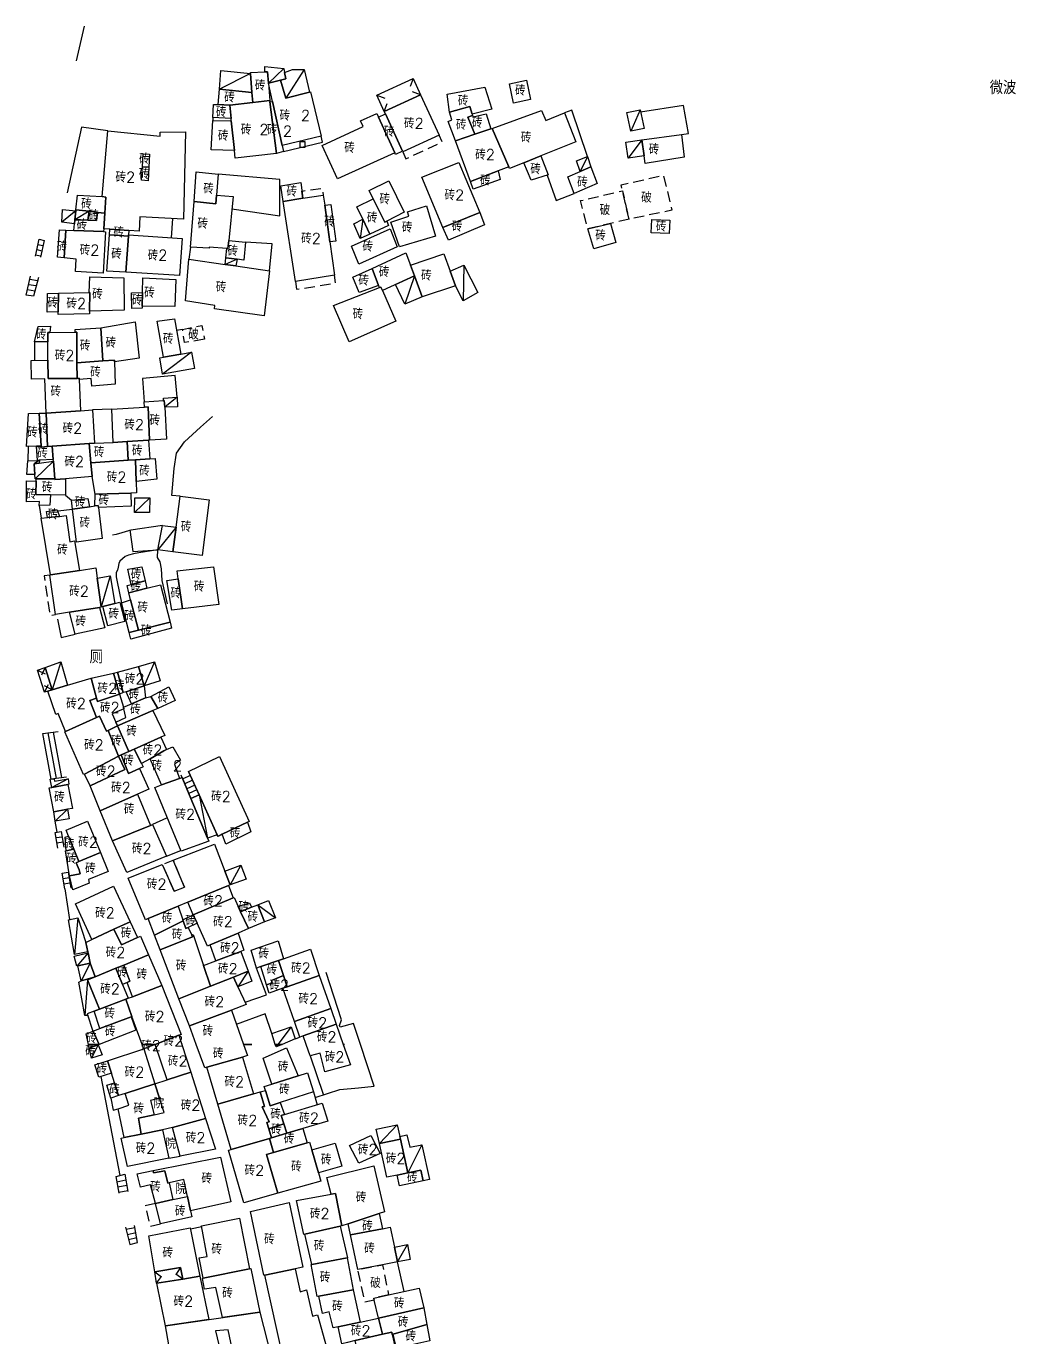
# Model space of a CAD drawing. Header units: millimetres. Extents: x 0 to 1209, y 0 to 1054.
# Drawn here: x 384 to 570.6, y 411 to 658.1 of the extents above; entities that cross this region are included whole.
import ezdxf

# ---------------------------------------------------------------- set-up
doc = ezdxf.new("R2010")
doc.units = ezdxf.units.MM
doc.linetypes.add('X5', pattern=[3, 2, -1])
doc.layers.add('JMD', color=6, linetype='Continuous')
doc.styles.add('HZ', font='rs.shx', dxfattribs={"width": 0.8, "bigfont": 'hztxt.shx'})
doc.linetypes.add('443', pattern='A,9.4,[169,AAA.SHX,S=1,R=0,X=0,Y=0.15],0.6', length=10)

# ---------------------------------------------------------------- blocks, each defined once
blk = doc.blocks.new('gc291')
blk.add_lwpolyline([(-0.5, -0.5), (0.5, -0.5), (0.5, 0.5), (-0.5, 0.5), (-0.5, -0.5)])

msp = doc.modelspace()

# ---------------------------------------------------------------- linework, layer by layer
at = {"layer": 'JMD', "color": 6, "linetype": '443', "flags": 128}
for points in [[(393.5, 651.52), (395.02, 658.07)], [(507.58, 637.66), (508.9, 637.84), (507.95, 643.15), (499.89, 641.88)], [(419.18, 640.83), (419.19, 640.31)], [(489.84, 633.52), (486.91, 642.25), (485.54, 641.71)], [(399.41, 638.35), (394.41, 639.03), (391.71, 626.68)], [(422.78, 623.61), (431.81, 622.33), (431.83, 629.15), (420.18, 630.17)], [(482.27, 629.96), (483.96, 625.2), (487.37, 626.56)], [(411.57, 621.8), (411.35, 618.19)], [(415.02, 616.44), (414.65, 614.13)], [(429.89, 611.98), (430.42, 617.06), (425.37, 617.37)], [(413.48, 600.91), (412.35, 600.69)], [(385.56, 598.59), (385.58, 595.04)], [(412.48, 588.16), (412.07, 592.21), (405.93, 591.66), (406.28, 587.24)], [(400.17, 585.87), (396.51, 585.73)], [(413.03, 569.46), (411.49, 569.56), (411.89, 574.71), (412.33, 577.57), (413.85, 579.68), (416.86, 582.48), (419.17, 584.5)], [(384.37, 578.81), (384.31, 576.15)], [(391.41, 569.67), (392.53, 568.69)], [(386.48, 567.7), (386.82, 565.3)], [(389.94, 566.72), (392.74, 567)], [(409.7, 563.94), (403.73, 563.03), (400.96, 562.22), (400.27, 562.13)], [(403.57, 563.1), (404.1, 559), (408.86, 559.34)], [(408.86, 559.34), (405.27, 558.79), (404.21, 558.61), (403.31, 558.35), (402.65, 558.06), (402.14, 557.66), (401.68, 557.18), (401.46, 556.78), (401.37, 556.08), (401.24, 555.53), (400.96, 555.05), (400.96, 554.23), (401.18, 553.31), (401.96, 549.34)], [(410.68, 549.15), (409.65, 553.59), (409.51, 555.75), (409.25, 557.09), (408.74, 557.91), (408.86, 559.34)], [(389.89, 546.26), (390.57, 542.83), (393.27, 543.46)], [(389.84, 506.13), (389.47, 508.17)], [(410.49, 508.76), (407.82, 507.56)], [(410.49, 501.56), (413.19, 502.65)], [(391.31, 495.42), (392.14, 489.63)], [(392.72, 495.63), (392.44, 495.59)], [(429.33, 475.45), (427.43, 480.47)], [(447.03, 466.08), (445.73, 470.01), (443.22, 469.35), (443.07, 469.68), (443.49, 470.72), (440.58, 479.63)], [(425.32, 474.03), (429.33, 475.45)], [(430.33, 468.16), (429.06, 471.89), (423.63, 469.83)], [(434.71, 467.13), (435.59, 467.49)], [(438.49, 456.1), (443.15, 457.59), (446.7, 457.92), (449.62, 458.21), (447.03, 466.08)], [(438.49, 456.1), (443.15, 457.59), (446.7, 457.92), (449.62, 458.21), (447.03, 466.08)], [(437.53, 463.97), (440.03, 456.69)], [(401.75, 441.39), (398.12, 460.03)], [(438.18, 457.15), (438.9, 454.73)], [(399.99, 455.98), (400.4, 453.7), (401.32, 453.97)], [(410.89, 444.66), (413.05, 445.05)], [(417.13, 431.67), (415, 431.25)], [(455.29, 419.5), (454.04, 425.11)]]:
    msp.add_lwpolyline(points, dxfattribs=at)
at = {"layer": 'JMD', "color": 6, "linetype": 'Continuous', "flags": 128}
for points in [[(432.73, 649.33), (432.96, 648.14), (431.98, 647.9), (429.7, 647.33), (429.69, 647.33), (429.53, 649.48), (429.01, 649.46), (429.03, 650.45), (432.58, 650.1)], [(437.43, 645.62), (432.97, 644.53), (431.98, 647.9), (432.96, 648.14), (432.73, 649.33), (434.22, 649.94), (436.4, 649.94)], [(426.3, 649.13), (426.57, 645.57), (420.44, 646.18), (420.72, 649.69)], [(429.69, 647.33), (429.94, 644.08), (426.72, 643.7), (426.57, 645.57), (426.3, 649.13), (426.29, 649.36), (429.01, 649.46), (429.53, 649.48)], [(437.43, 645.62), (437.63, 645.67), (439.61, 637.37), (432.29, 635.57), (430.46, 643.85), (429.7, 647.33), (431.98, 647.9), (432.97, 644.53)], [(479.1, 644.28), (475.91, 643.59), (475.15, 647.21), (478.34, 647.89)], [(426.57, 645.57), (426.72, 643.7), (422.39, 643.18), (420.2, 643.28), (420.44, 646.18)], [(454.96, 634.49), (451.74, 641.53), (451.51, 642.02), (458.38, 645.16), (461.88, 637.5), (455.02, 634.36)], [(468.11, 641.51), (467.65, 642.94), (463.84, 641.87), (463.43, 645.25), (470.5, 646.58), (471.82, 642.45)], [(420.2, 643.28), (422.39, 643.18), (422.64, 640.68), (419.18, 640.83), (419.31, 643.32)], [(429.97, 643.79), (431.19, 634.09), (423.4, 633.17), (423.26, 634.61), (422.69, 640.22), (422.64, 640.68), (422.39, 643.18), (426.72, 643.7), (429.94, 644.08)], [(432.29, 635.57), (432.54, 634.45), (431.19, 634.09), (429.97, 643.79), (430.46, 643.85)], [(468.11, 641.51), (468.2, 641.23), (467.32, 640.94), (468.59, 637.69), (464.94, 636.47), (463.58, 640.13), (464.31, 640.44), (463.84, 641.87), (467.65, 642.94)], [(422.69, 640.22), (423.26, 634.61), (418.91, 634.76), (419.19, 640.31)], [(450.44, 640.93), (453.51, 634.21), (442.71, 629.27), (439.81, 635.6), (447.58, 639.16), (447.08, 640.26), (450.11, 641.64)], [(454.96, 634.49), (453.66, 633.89), (453.51, 634.21), (450.44, 640.93), (451.74, 641.53)], [(471.63, 638.71), (468.59, 637.69), (467.32, 640.94), (468.2, 641.23), (468.28, 640.97), (470.78, 641.53)], [(481.08, 633.63), (477.85, 632.32), (475.13, 631.22), (475, 631.53), (471.91, 638.8), (481.21, 642.2), (482, 640.3), (485.54, 641.71), (487.67, 636.29)], [(500.53, 638.8), (498.02, 638.29), (497.29, 641.81), (499.8, 642.32)], [(399.41, 638.35), (409.25, 637.32), (409.27, 638.12), (414.07, 638.14), (413.64, 621.7), (405.46, 622.1), (405.28, 619.44), (403.35, 619.56), (399.76, 619.78), (398.64, 619.84), (398.82, 622.8), (399, 625.85), (398.32, 625.99)], [(475, 631.53), (473.02, 630.78), (467.78, 628.79), (464.94, 636.47), (468.59, 637.69), (471.63, 638.71), (471.91, 638.8)], [(500.53, 633.62), (500.1, 636.63), (507.58, 637.66), (508.1, 633.38), (500.73, 632.21)], [(500.53, 633.62), (497.52, 633.21), (497.09, 636.21), (500.1, 636.63)], [(407.13, 631.51), (405.91, 631.56), (406.08, 634), (407.23, 633.97)], [(477.85, 632.32), (481.08, 633.63), (482.42, 630.06), (479.22, 629.05)], [(490.51, 631.53), (488.49, 630.67), (487.82, 632.66), (489.84, 633.52)], [(407.13, 631.51), (407.03, 628.91), (405.73, 629.07), (405.91, 631.56)], [(419.9, 626.23), (419.78, 624.58), (415.69, 625.04), (416.09, 630.63), (420.18, 630.17)], [(469.54, 622.95), (462.57, 620.14), (458.65, 629.58), (465.6, 632.35)], [(467.78, 628.79), (473.02, 630.78), (473.37, 629.19), (468.33, 627.32)], [(488.49, 630.67), (490.51, 631.53), (491.72, 628.41), (487.37, 626.56), (486.16, 629.67)], [(436.17, 625.62), (432.48, 625.03), (432.03, 627.98), (435.78, 628.58)], [(452, 621.31), (451.62, 621.11), (449.45, 625.5), (448.67, 627.07), (452.41, 628.9), (455.3, 622.98)], [(398.32, 625.99), (399, 625.85), (398.82, 622.8), (397.47, 622.97), (395.9, 623.17), (393.38, 623.48), (393.67, 626.24)], [(422.19, 617.69), (422.04, 616.16), (421.85, 616.17), (418.54, 616.4), (418.52, 616.2), (415.02, 616.44), (415.69, 625.04), (419.78, 624.58), (419.9, 626.23), (423.01, 625.99)], [(440.3, 624.31), (441.26, 617.42), (442.14, 611.12), (434.77, 609.95), (432.48, 625.03), (436.17, 625.62), (440.04, 626.23)], [(452, 621.31), (452.32, 620.5), (448.83, 618.85), (447.49, 621.66), (446.36, 624.02), (449.45, 625.5), (451.62, 621.11)], [(393.36, 623.24), (393.18, 621.59), (393.1, 620.82), (390.75, 621.15), (390.88, 623.5)], [(398.82, 622.8), (398.64, 619.84), (398.61, 619.34), (392.97, 619.57), (393.1, 620.82), (393.18, 621.59), (395.64, 621.48), (397.24, 621.41), (397.47, 622.97)], [(395.9, 623.17), (395.64, 621.48), (393.18, 621.59), (393.36, 623.24), (393.38, 623.48)], [(397.47, 622.97), (397.24, 621.41), (395.64, 621.48), (395.9, 623.17)], [(441.26, 617.42), (440.3, 624.31), (441.45, 624.46), (442.39, 617.57)], [(461.2, 618.46), (454.39, 616.45), (452.78, 621.13), (456.16, 622.25), (455.92, 623.09), (459.5, 624.21)], [(462.57, 620.14), (469.54, 622.95), (470.44, 620.61), (463.65, 617.73)], [(448.83, 618.85), (447, 618.06), (445.78, 620.8), (447.49, 621.66)], [(489.91, 619.84), (494.18, 620.85), (495.23, 617.28), (491.07, 616.09)], [(505.4, 621.49), (505.27, 618.98), (501.86, 619.12), (501.99, 621.62)], [(391.5, 619.64), (391.17, 614.39), (389.89, 614.53), (390.26, 619.69)], [(392.97, 619.57), (398.61, 619.34), (398.96, 619.33), (398.49, 611.54), (393.29, 611.82), (393.45, 614.16), (391.17, 614.39), (391.5, 619.64)], [(403.28, 618.51), (402.82, 611.69), (399.23, 611.91), (399.69, 618.72)], [(403.35, 619.56), (403.29, 618.74), (403.28, 618.51), (399.69, 618.72), (399.76, 619.78)], [(402.82, 611.69), (403.28, 618.51), (403.29, 618.74), (413.41, 618.05), (412.94, 611.08)], [(453.97, 616.46), (446.72, 613.22), (445.38, 616.63), (452.63, 619.87)], [(423.77, 614.12), (421.67, 614.38), (421.85, 616.17), (422.04, 616.16), (422.19, 617.69), (425.37, 617.37), (425.04, 613.96)], [(456.48, 613), (457.23, 610.98), (451.18, 608.24), (450.9, 608.89), (450.62, 608.78), (450.45, 609.21), (449.24, 612.42), (455.61, 615.34)], [(421.56, 613.16), (423.56, 612.87), (429.89, 611.98), (428.9, 603.47), (419.51, 604.76), (419.6, 605.42), (414.07, 606.28), (414.65, 614.13)], [(423.77, 614.12), (423.56, 612.87), (421.56, 613.16), (421.67, 614.38)], [(463.95, 611.91), (464.96, 609.1), (458.69, 607.05), (457.23, 610.98), (456.48, 613), (462.77, 615.18)], [(464.96, 609.1), (463.95, 611.91), (466.54, 613), (469.21, 607.86), (466.43, 606.27)], [(395.97, 604.37), (396.03, 607.87), (395.9, 607.86), (395.98, 610.81), (402.43, 610.66), (402.51, 604.54)], [(405.88, 605.29), (405.94, 607.89), (406.01, 610.62), (412.25, 610.31), (412.06, 605.2)], [(450.45, 609.21), (446.83, 607.85), (445.58, 610.75), (449.24, 612.42)], [(458.69, 607.05), (455.42, 605.66), (453.66, 609.36), (457.23, 610.98)], [(405.88, 605.29), (405.87, 604.89), (403.93, 604.86), (403.87, 607.79), (405.94, 607.89)], [(451.18, 608.24), (453.71, 602.46), (444.93, 598.57), (441.99, 605.4), (450.62, 608.78), (450.9, 608.89)], [(390.05, 604.22), (387.98, 604.17), (388.03, 607.66), (390.1, 607.72)], [(395.97, 604.37), (395.96, 603.86), (390.04, 603.71), (390.05, 604.22), (390.1, 607.72), (395.9, 607.86), (396.03, 607.87)], [(388.46, 600.34), (388.07, 600.33), (388.08, 598.57), (385.56, 598.59), (386.24, 601.45), (388.6, 601.54)], [(398.48, 594.96), (393.57, 594.62), (393.54, 600.39), (393.26, 600.39), (393.26, 600.88), (398.06, 601.22)], [(400.64, 594.8), (400.63, 595.12), (398.48, 594.96), (398.06, 601.22), (404.57, 602.31), (405.34, 595.51)], [(413.14, 596.26), (409.9, 595.67), (408.69, 602.44), (411.95, 602.92)], [(393.57, 594.62), (393.59, 591.68), (388.12, 591.62), (388.1, 595.08), (388.08, 598.57), (388.07, 600.33), (388.46, 600.34), (393.26, 600.39), (393.54, 600.39)], [(409.9, 595.67), (413.14, 596.26), (415.19, 596.63), (415.73, 593.55), (409.71, 592.46), (409.18, 595.54)], [(393.59, 591.68), (393.99, 591.69), (394, 591.47), (394.26, 585.57), (387.76, 585.11), (387.5, 591.6), (385.01, 591.55), (384.97, 595.03), (388.1, 595.08), (388.12, 591.62)], [(400.64, 594.8), (400.77, 590.59), (396.41, 590.21), (396.25, 591.62), (394, 591.47), (393.99, 591.69), (393.59, 591.68), (393.57, 594.62), (398.48, 594.96), (400.63, 595.12)], [(410.12, 586.23), (410.05, 587.5), (409.91, 587.5), (409.89, 587.94), (412.48, 588.16), (412.56, 586.31)], [(396.89, 579.44), (395.89, 579.37), (388.91, 578.87), (388.04, 578.81), (387.76, 585.11), (394.26, 585.57), (396.51, 585.73)], [(407.25, 580.02), (407.08, 580.01), (403.07, 579.76), (400.43, 579.6), (400.17, 585.87), (406.33, 586.25), (406.99, 586.29)], [(410.12, 586.23), (410.46, 580.2), (407.25, 580.02), (406.99, 586.29), (406.33, 586.25), (406.28, 587.24), (409.91, 587.5), (410.05, 587.5)], [(386.85, 578.89), (385.94, 578.86), (384.04, 578.8), (384.41, 585.07), (386.44, 585.11)], [(388.04, 578.81), (386.86, 578.73), (386.85, 578.89), (386.44, 585.11), (387.76, 585.11)], [(388.04, 578.81), (388.91, 578.87), (389.11, 576.35), (386.5, 576.24), (386.11, 576.22), (385.94, 578.86), (386.85, 578.89), (386.86, 578.73)], [(396.2, 575.78), (396.43, 573.18), (391.39, 572.75), (389.41, 572.58), (389.4, 572.75), (389.13, 576.09), (389.11, 576.35), (388.91, 578.87), (395.89, 579.37)], [(403.25, 576.24), (396.2, 575.78), (395.89, 579.37), (396.89, 579.44), (400.43, 579.6), (403.07, 579.76)], [(407.31, 576.51), (404.59, 576.33), (403.25, 576.24), (403.07, 579.76), (407.08, 580.01)], [(386.48, 575.71), (385.51, 575.56), (385.66, 573.54), (384.15, 573.54), (384.31, 576.15), (386.11, 576.22), (386.5, 576.24)], [(389.4, 572.75), (385.91, 572.75), (385.72, 572.75), (385.66, 573.54), (385.51, 575.56), (386.48, 575.71), (389.13, 576.09)], [(404.73, 572.26), (404.81, 570.09), (403.71, 570.05), (397.02, 569.86), (396.43, 573.18), (396.2, 575.78), (403.25, 576.24), (404.59, 576.33)], [(404.73, 572.26), (404.59, 576.33), (407.31, 576.51), (408.35, 576.58), (408.61, 572.66)], [(385.9, 572.29), (385.82, 569.76), (388.56, 569.71), (388.47, 567.79), (386.48, 567.7), (386.49, 568.47), (384.08, 568.42), (384.06, 572.33)], [(388.56, 569.71), (385.82, 569.76), (385.9, 572.29), (385.91, 572.75), (389.4, 572.75), (389.41, 572.58), (391.39, 572.75), (391.41, 569.67)], [(395.92, 567.48), (392.74, 567), (392.53, 568.69), (395.62, 569.03)], [(397.63, 567.35), (397.58, 567.73), (396.93, 567.63), (397.02, 569.86), (403.71, 570.05), (403.82, 567.6)], [(407.23, 566.37), (404.45, 566.37), (404.52, 569.12), (407.29, 569.12)], [(411.69, 558.98), (412.29, 563.64), (413.03, 569.46), (418.5, 568.77), (417.16, 558.29)], [(390.27, 565.66), (388.02, 565.43), (387.85, 566.59), (389.87, 566.87)], [(397.63, 567.35), (398.33, 561.5), (393.49, 560.77), (392.74, 567), (395.92, 567.48), (396.93, 567.63), (397.58, 567.73)], [(394.04, 555.48), (388.6, 554.62), (386.82, 565.3), (388.02, 565.43), (390.27, 565.66), (391.51, 565.79), (392.23, 560.84), (393.1, 561.03)], [(412.29, 563.64), (411.69, 558.98), (408.86, 559.34), (409.7, 563.94)], [(406.46, 553.48), (403.78, 552.8), (403.18, 555.71), (405.84, 556.17)], [(413.48, 548.21), (412.67, 553.9), (412.46, 555.38), (419.33, 556.17), (420.33, 549.06)], [(397.39, 554.02), (398.17, 548.62), (398.18, 548.52), (397.8, 548.46), (392.19, 547.58), (389.55, 547.16), (388.47, 554.6), (388.6, 554.62), (394.04, 555.48), (397.11, 555.96)], [(400.7, 549.24), (398.45, 548.69), (398.17, 548.62), (397.39, 554.02), (399.81, 554.45)], [(413.48, 548.21), (411.48, 547.96), (410.52, 553.55), (412.67, 553.9)], [(406.75, 552.1), (403.36, 551.24), (403.06, 552.62), (403.78, 552.8), (406.46, 553.48)], [(411.14, 545.73), (405.16, 544.22), (403.69, 549.93), (403.36, 551.24), (406.75, 552.1), (409.34, 552.75)], [(398.45, 548.69), (400.7, 549.24), (401.66, 549.48), (402.61, 545.81), (399.39, 545.01)], [(405.16, 544.22), (403.4, 543.77), (401.96, 549.34), (403.69, 549.93)], [(392.19, 547.58), (397.8, 548.46), (398.83, 544.66), (393.27, 543.46)], [(403.4, 543.77), (405.16, 544.22), (411.14, 545.73), (411.4, 544.58), (403.73, 542.52)], [(391.79, 533.82), (388.89, 532.96), (387.58, 537.17), (390.51, 538.21)], [(402.32, 532.43), (401.59, 532.14), (400.48, 536.12), (401.2, 536.28)], [(406.27, 533.68), (402.83, 532.59), (402.32, 532.43), (401.2, 536.28), (405.19, 537.38)], [(406.27, 533.68), (405.19, 537.38), (408.18, 538.21), (409.29, 534.64)], [(397.27, 531.39), (395.98, 530.96), (397.27, 527.72), (391.41, 525.08), (390.05, 528.48), (389.61, 528.3), (388.06, 532.71), (388.89, 532.96), (391.79, 533.82), (396.28, 535.15)], [(401.59, 532.14), (397.44, 530.76), (397.27, 531.39), (396.28, 535.15), (400.48, 536.12)], [(402.33, 529.66), (402.42, 529.36), (400.22, 528.43), (400.9, 526.87), (401.22, 526.15), (399.44, 525.28), (399.17, 525.15), (397.81, 527.96), (397.27, 527.72), (395.98, 530.96), (397.27, 531.39), (397.44, 530.76), (401.59, 532.14)], [(408.84, 529.46), (407.89, 529.05), (401.22, 526.15), (400.9, 526.87), (402.81, 527.71), (402.42, 529.36), (402.33, 529.66), (403.87, 530.31), (406.51, 531.42), (407.52, 531.72)], [(406.51, 531.42), (403.87, 530.31), (402.83, 532.59), (406.27, 533.68)], [(408.84, 529.46), (407.52, 531.72), (410.89, 533.54), (412.07, 530.96)], [(409.41, 524), (404.39, 521.78), (403.34, 521.32), (401.22, 526.15), (407.89, 529.05), (410.18, 524.34)], [(399.44, 525.28), (401.39, 520.45), (395.01, 517.08), (394.8, 516.98), (391.3, 525.03), (391.41, 525.08), (397.27, 527.72), (397.81, 527.96), (399.17, 525.15)], [(403.34, 521.32), (401.9, 520.68), (401.39, 520.45), (399.44, 525.28), (401.22, 526.15)], [(410.49, 521.68), (409.98, 521.45), (407.37, 519.96), (405.76, 519.03), (404.39, 521.78), (409.41, 524)], [(405.76, 519.03), (406.04, 518.46), (405.36, 518.14), (403.31, 517.18), (401.9, 520.68), (403.34, 521.32), (404.39, 521.78)], [(412.92, 516.25), (409.53, 515.01), (407.37, 519.96), (409.98, 521.45), (410.49, 521.68), (411.67, 522.2), (413.12, 519.71), (411.96, 518.93)], [(396.04, 514.82), (395.01, 517.08), (401.39, 520.45), (402.58, 517.91)], [(405.36, 518.14), (407.11, 514.2), (404.99, 513.26), (397.97, 510.15), (396.04, 514.82), (402.58, 517.91), (401.39, 520.45), (401.9, 520.68), (403.31, 517.18)], [(425.73, 507.99), (420.98, 505.71), (420.18, 505.32), (420.05, 505.59), (416.61, 513.18), (414.63, 517.55), (420.49, 520.37), (426.04, 508.14)], [(391.81, 510.42), (389.2, 509.95), (388.36, 514.47), (388.82, 514.55), (391.88, 515.1), (392.73, 510.58)], [(391.88, 515.1), (388.82, 514.55), (388.53, 516.11), (389.25, 516.2), (389.36, 515.76), (391.94, 516.2), (392.07, 515.14)], [(415.07, 512.47), (418.18, 504.97), (418.42, 504.4), (413.25, 502.51), (408.26, 514.54), (409.53, 515.01), (412.92, 516.25), (413.43, 516.43)], [(407.42, 507.39), (400.31, 504.48), (397.97, 510.15), (404.99, 513.26)], [(420.05, 505.59), (418.18, 504.97), (415.07, 512.47), (416.61, 513.18)], [(389.2, 509.95), (391.81, 510.42), (392.08, 508.64), (389.47, 508.17)], [(398, 502.25), (393.95, 500.57), (392.99, 502.89), (391.96, 505.39), (391.51, 506.49), (395.55, 508.17)], [(400.31, 504.48), (407.42, 507.39), (407.82, 507.56), (410.47, 501.59), (402.96, 498.52)], [(420.98, 505.71), (425.73, 507.99), (426.4, 506.16), (421.65, 503.88)], [(392.99, 502.89), (391.54, 502.6), (391.35, 505.16), (391.96, 505.39)], [(393.95, 500.57), (393.4, 500.34), (393.99, 498.99), (394.16, 498.24), (392.16, 497.86), (391.43, 502.58), (391.54, 502.6), (392.99, 502.89)], [(392.16, 497.86), (394.16, 498.24), (393.99, 498.99), (393.4, 500.34), (393.95, 500.57), (398, 502.25), (399.46, 498.69), (395.73, 497.19), (395.91, 496.51), (392.82, 495.26)], [(421.48, 498.78), (422.47, 496.18), (422.17, 496.06), (414.48, 492.89), (412.65, 492.14), (406.98, 489.81), (406.48, 489.61), (403.21, 497.47), (409.67, 500.01), (411.92, 495), (413.83, 495.75), (411.73, 500.82), (419.52, 503.88)], [(422.47, 496.18), (421.48, 498.78), (424.47, 499.87), (425.47, 497.27)], [(403.62, 489.21), (400.56, 487.81), (396.39, 485.89), (393.28, 492.61), (400.49, 495.94)], [(423.02, 493.75), (415.47, 490.55), (414.48, 492.89), (422.17, 496.06)], [(413.56, 489.58), (413.63, 489.41), (408.18, 486.7), (406.98, 489.81), (412.65, 492.14)], [(424, 492.07), (424.45, 491.11), (425.92, 487.92), (423.97, 487.1), (418.71, 484.87), (418.2, 484.65), (416.22, 488.95), (415.48, 490.53), (415.47, 490.55), (423.02, 493.75), (423.2, 493.82)], [(426.52, 491.96), (424.45, 491.11), (424, 492.07), (426.13, 492.81)], [(428.97, 489.18), (425.92, 487.92), (424.45, 491.11), (426.52, 491.96), (427.66, 492.43)], [(428.97, 489.18), (427.66, 492.43), (429.69, 493.22), (431, 489.97)], [(395.24, 485.32), (395.62, 483.56), (393.12, 483.04), (391.98, 489.6), (393.76, 489.95)], [(414.56, 488.16), (415.22, 486.67), (415.35, 486.37), (409.25, 483.93), (408.18, 486.7), (413.63, 489.41), (414.14, 487.96)], [(416.22, 488.95), (414.56, 488.16), (414.14, 487.96), (413.63, 489.41), (413.56, 489.58), (415.48, 490.53)], [(405, 486.23), (405.57, 486.48), (407.09, 482.97), (402.41, 481.05), (400.93, 480.45), (396.99, 478.84), (396.08, 481.44), (395.67, 483.36), (395.62, 483.56), (395.24, 485.32), (396.39, 485.89), (400.56, 487.81), (401.95, 484.89)], [(405, 486.23), (401.95, 484.89), (400.56, 487.81), (403.62, 489.21)], [(417.45, 480.98), (418.75, 477.06), (412.81, 474.69), (409.25, 483.93), (415.35, 486.37), (415.22, 486.67), (415.52, 486.81)], [(424.51, 483.63), (419.75, 481.85), (418.71, 484.87), (423.97, 487.1), (425.08, 483.85)], [(432.53, 482.26), (431.56, 481.92), (428.27, 480.77), (427.43, 480.47), (426.43, 483.85), (431.53, 485.65)], [(396.08, 481.44), (393.76, 480.91), (393.55, 480.86), (393.08, 482.75), (395.67, 483.36)], [(409.59, 477.2), (404.04, 475.09), (403.05, 477.79), (403.55, 478.02), (402.41, 481.05), (407.09, 482.97)], [(425.85, 479.9), (423.08, 478.79), (418.75, 477.06), (417.45, 480.98), (419.75, 481.85), (424.51, 483.63)], [(432.5, 479.09), (430.25, 478.16), (430.4, 477.71), (429.35, 477.34), (428.27, 480.77), (431.56, 481.92)], [(439.25, 479.1), (433.21, 476.95), (432.5, 479.09), (431.56, 481.92), (432.53, 482.26), (437.62, 484.05)], [(396.99, 478.84), (394.37, 478.06), (393.76, 480.91), (396.08, 481.44)], [(402.18, 477.4), (403.24, 474.79), (402.77, 474.61), (397.84, 472.74), (395.56, 478.26), (396.99, 478.84), (400.93, 480.45)], [(403.05, 477.79), (402.18, 477.4), (400.93, 480.45), (402.41, 481.05), (403.55, 478.02)], [(423.94, 476.96), (423.08, 478.79), (425.85, 479.9), (426.53, 477.99)], [(397.84, 472.74), (396.82, 472.35), (395.51, 471.85), (395.6, 471.57), (395.05, 471.53), (393.95, 477.86), (394.37, 478.06), (396.99, 478.84), (395.56, 478.26)], [(412.79, 467.81), (408.32, 466.08), (405.86, 466.08), (403.94, 471.38), (402.77, 474.61), (403.24, 474.79), (404.04, 475.09), (409.59, 477.2), (413.21, 467.97)], [(423.94, 476.96), (425.52, 473.6), (422.74, 472.56), (414.78, 469.57), (412.81, 474.69), (418.75, 477.06), (423.08, 478.79)], [(433.21, 476.95), (432.42, 476.67), (429.85, 475.75), (429.35, 477.34), (430.4, 477.71), (430.25, 478.16), (432.5, 479.09)], [(441.43, 472.85), (434.58, 470.41), (432.42, 476.67), (433.21, 476.95), (439.25, 479.1)], [(403.94, 471.38), (403.79, 471.32), (397.89, 469.07), (396.82, 472.35), (397.84, 472.74), (402.77, 474.61)], [(424.8, 463.72), (418.08, 461.8), (417.69, 461.69), (416.07, 466.08), (414.78, 469.57), (422.74, 472.56), (424.98, 466.08), (426.53, 466.08), (424.98, 466.08), (425.71, 463.98)], [(442.44, 469.93), (436.23, 467.72), (435.59, 467.49), (434.58, 470.41), (441.43, 472.85)], [(397.74, 466.1), (396.65, 468.59), (397.89, 469.07), (403.79, 471.32), (404.65, 468.81)], [(436.23, 467.72), (442.44, 469.93), (443.79, 466.08), (444.04, 466.08), (443.79, 466.08), (445.14, 462.24), (440.34, 460.93), (439.42, 464.45), (437.53, 463.96), (436.8, 466.08)], [(397.74, 466.1), (397.69, 466.08), (395.74, 466.08), (395.31, 468.08), (396.65, 468.59)], [(415.03, 460.85), (410.58, 459.41), (408.32, 466.08), (412.79, 467.81), (413.34, 466.08), (413.46, 466.08), (413.35, 466.08), (415.03, 460.85)], [(432.25, 466.08), (430.99, 466.08), (430.33, 468.16), (433.98, 469.42), (434.71, 467.13)], [(397.69, 466.08), (397.57, 466.04), (395.88, 465.39), (395.74, 466.08)], [(395.88, 465.39), (397.57, 466.04), (398.32, 464.11), (396.29, 463.49)], [(408.28, 458.66), (402.66, 456.84), (401.44, 456.45), (400.67, 458.85), (400.08, 460.67), (399.32, 463.03), (406.16, 465.25)], [(406.16, 465.25), (405.86, 466.08), (408.32, 466.08)], [(435.27, 460.18), (430.35, 458.61), (428.72, 463.49), (433.12, 465.48)], [(430.99, 466.08), (432.25, 466.08), (431.14, 465.61)], [(400.08, 460.67), (397.71, 459.9), (396.95, 462.27), (399.32, 463.03)], [(426.85, 456.77), (420.13, 454.85), (418.08, 461.8), (424.8, 463.72)], [(417.85, 452.1), (411.59, 450.46), (409.71, 449.97), (405.7, 449.17), (405.18, 452.18), (408.12, 452.84), (410.02, 453.25), (409.15, 455.97), (408.28, 458.66), (410.58, 459.41), (415.03, 460.85)], [(431.92, 455.15), (430, 454.54), (429.12, 457.42), (428.89, 458.15), (430.35, 458.61), (435.27, 460.18), (437.07, 460.75), (438.18, 457.15)], [(401.44, 456.45), (399.99, 455.98), (399.22, 458.39), (400.67, 458.85)], [(409.15, 455.97), (407.45, 455.53), (408.12, 452.84), (405.18, 452.18), (405.7, 449.17), (402.5, 448.53), (401.32, 453.97), (403.37, 454.64), (402.66, 456.84), (408.28, 458.66)], [(429.74, 450.2), (430.25, 448.47), (429.9, 448.37), (422.65, 446.3), (420.13, 454.85), (426.85, 456.77), (428.16, 457.14), (428.96, 454.42), (428.53, 454.3), (429.82, 451.51), (429.39, 451.39)], [(431.92, 455.15), (432.69, 452.89), (432.09, 452.72), (432.59, 451.15), (429.74, 450.2), (429.39, 451.39), (429.82, 451.51), (428.53, 454.3), (428.96, 454.42), (428.16, 457.14), (429.12, 457.42), (430, 454.54)], [(436.18, 450.23), (433.16, 449.33), (432.59, 451.15), (432.09, 452.72), (432.69, 452.89), (439.84, 455.01), (440.91, 451.63)], [(402.5, 448.53), (405.7, 449.17), (409.71, 449.97), (410.89, 444.66), (403.11, 443.1), (401.92, 448.41)], [(411.59, 450.46), (417.85, 452.1), (419.7, 446.35), (413.05, 445.05)], [(433.16, 449.33), (430.25, 448.47), (429.74, 450.2), (432.59, 451.15)], [(436.98, 447.54), (430.67, 445.74), (429.9, 448.37), (430.25, 448.47), (433.16, 449.33), (436.18, 450.23)], [(454.46, 448.75), (454.58, 448.23), (450.62, 447.41), (450.02, 450.11), (453.98, 450.93)], [(430.67, 445.74), (429.3, 445.35), (431.46, 438.02), (425.06, 436.23), (422.13, 446.15), (422.65, 446.3), (429.9, 448.37)], [(437.85, 446.23), (439.14, 441.87), (439.59, 440.34), (431.46, 438.02), (429.3, 445.35), (430.67, 445.74), (436.98, 447.54), (437.43, 447.67)], [(439.14, 441.87), (437.85, 446.23), (442.25, 447.48), (443.54, 443.13)], [(450.75, 445.55), (446.73, 443.7), (445.01, 447.05), (449.03, 448.89)], [(455.99, 441.88), (453.99, 441.47), (452.04, 441.06), (450.62, 447.41), (454.58, 448.23)], [(458.88, 440.37), (458.43, 442.39), (455.99, 441.88), (454.58, 448.23), (454.46, 448.75), (455.81, 449.03), (456.33, 446.7), (458.6, 447.17), (460.06, 440.62)], [(415, 434.7), (414.4, 437.45), (413.71, 440.63), (410.97, 440.01), (410.73, 439.96), (410.17, 442.27), (408.03, 441.87), (407.96, 442.3), (420.62, 444.83), (422.62, 436.41)], [(450.6, 434.19), (444.71, 432.28), (443.51, 431.9), (442.31, 437.98), (441.5, 437.84), (440.72, 440.98), (449.55, 443.2), (451.58, 434.51)], [(458.88, 440.37), (454.44, 439.45), (453.99, 441.47), (455.99, 441.88), (458.43, 442.39)], [(410.97, 440.01), (411.66, 436.83), (408.39, 436.09), (407.47, 439.59), (405.56, 439.16), (404.92, 441.7), (407.96, 442.3), (408.03, 441.87), (410.17, 442.27), (410.73, 439.96)], [(415, 434.7), (415.23, 433.6), (409.34, 432.27), (408.39, 436.09), (411.66, 436.83), (414.4, 437.45)], [(443.51, 431.9), (443.21, 431.83), (436.56, 430.3), (436.38, 430.26), (434.97, 436.66), (441.5, 437.84), (442.31, 437.98)], [(434.76, 423.8), (429.03, 422.61), (428.8, 422.56), (426.29, 434.59), (433.59, 436.32), (436.17, 424.09)], [(426.13, 423.79), (417.37, 422.01), (416.63, 425.86), (418.13, 426.13), (417.09, 431.91), (424.26, 433.31)], [(451.21, 431.35), (445.16, 430.18), (444.71, 432.28), (450.6, 434.19)], [(416.72, 422.38), (413.54, 421.86), (413.12, 424.03), (408.25, 423.24), (407.16, 430.02), (414.95, 431.5)], [(444.56, 425.84), (437.87, 424.59), (436.56, 430.3), (443.21, 431.83), (444.58, 425.84)], [(453.45, 427.86), (454.04, 425.11), (451.22, 424.56), (446.56, 423.67), (445.16, 430.18), (451.21, 431.35), (452.64, 431.63)], [(454.04, 425.11), (453.45, 427.86), (455.93, 428.34), (456.43, 425.57)], [(445.68, 419.85), (439.17, 418.63), (438.87, 418.58), (437.75, 424.57), (437.87, 424.59), (444.56, 425.84)], [(428.05, 415.62), (421.02, 414.6), (419.75, 420.24), (417.6, 419.92), (417.24, 421.99), (417.37, 422.01), (426.13, 423.79), (426.35, 423.84)], [(440.62, 409), (441.26, 406.66), (445.1, 407.5), (445.64, 404.81), (444.37, 404.49), (441.84, 403.86), (442.87, 399.22), (444.08, 395.8), (436.55, 392.12), (434.75, 396.68), (429.03, 422.61), (434.76, 423.8), (435.66, 419.45), (436.89, 419.81), (438.03, 414.87), (438.93, 415.1)], [(410.25, 413.02), (408.65, 421.08), (413.54, 421.86), (416.72, 422.38), (418.48, 414.23)], [(459.02, 416.4), (450.44, 414.51), (449.63, 417.9), (449.55, 418.24), (452.35, 418.86), (458.14, 420.13)], [(446.99, 413.75), (442.85, 412.84), (441.87, 412.63), (441.12, 415.69), (439.88, 415.38), (439.17, 418.63), (445.68, 419.85)], [(459.57, 413.29), (453.24, 411.48), (453.04, 411.42), (452.94, 411.85), (451.18, 411.44), (450.44, 414.51), (459.02, 416.4)], [(451.18, 411.44), (446.03, 410.25), (444.62, 409.92), (443.54, 409.67), (442.85, 412.84), (446.99, 413.75), (450.44, 414.51)], [(460.12, 410.2), (456.18, 409.3), (453.85, 408.77), (453.24, 411.48), (459.57, 413.29)], [(453.04, 411.42), (454.97, 402.83), (448.16, 400.79), (446.03, 410.25), (451.18, 411.44), (452.94, 411.85)]]:
    msp.add_lwpolyline(points, close=True, dxfattribs=at)
at = {"layer": 'JMD', "color": 6}
for points in [[(432.58, 650.1), (429.69, 647.33)], [(436.4, 649.94), (432.97, 644.53)], [(426.3, 649.13), (420.44, 646.18)], [(499.8, 642.32), (498.02, 638.29)], [(432.29, 635.57), (432.54, 634.45), (439.89, 636.21), (439.61, 637.37)], [(500.1, 636.63), (497.52, 633.21)], [(489.84, 633.52), (488.49, 630.67)], [(393.36, 623.24), (390.75, 621.15)], [(395.9, 623.17), (393.18, 621.59)], [(447.49, 621.66), (447, 618.06)], [(423.77, 614.12), (421.56, 613.16)], [(466.54, 613), (466.43, 606.27)], [(457.23, 610.98), (455.42, 605.66)], [(415.19, 596.63), (409.71, 592.46)], [(412.48, 588.16), (410.12, 586.23)], [(386.5, 576.24), (385.51, 575.56)], [(389.13, 576.09), (385.72, 572.75)], [(407.29, 569.12), (404.45, 566.37)], [(412.29, 563.64), (408.86, 559.34)], [(399.81, 554.45), (398.17, 548.62)], [(390.51, 538.21), (388.89, 532.96)], [(408.18, 538.21), (406.27, 533.68)], [(391.94, 516.2), (388.82, 514.55)], [(416.61, 513.18), (418.18, 504.97)], [(391.81, 510.42), (389.47, 508.17)], [(424.47, 499.87), (422.47, 496.18)], [(427.66, 492.43), (431, 489.97)], [(393.76, 489.95), (393.12, 483.04)], [(395.67, 483.36), (393.55, 480.86)], [(396.08, 481.44), (394.37, 478.06)], [(425.85, 479.9), (423.94, 476.96)], [(395.56, 478.26), (395.05, 471.53)], [(396.82, 472.35), (395.51, 471.85), (396.58, 468.57), (397.89, 469.07)], [(433.98, 469.42), (431.49, 466.08)], [(433.98, 469.42), (431.49, 466.08)], [(397.57, 466.04), (396.29, 463.49)], [(431.49, 466.08), (431.14, 465.61)], [(450.62, 447.41), (453.98, 450.93)], [(458.6, 447.17), (455.99, 441.88)], [(454.04, 425.11), (455.93, 428.34)]]:
    msp.add_lwpolyline(points, dxfattribs=at)
at = {"layer": 'JMD', "color": 6, "linetype": 'Continuous', "flags": 128}
for points in [[(458.38, 645.16), (451.51, 642.02), (450.12, 645.07), (456.98, 648.21), (458.38, 645.16)], [(456.98, 648.21), (456.42, 646.71)], [(450.12, 645.07), (451.62, 644.51)], [(458.38, 645.16), (456.88, 645.72)], [(451.51, 642.02), (452.07, 643.52)], [(385.73, 614.74), (386.43, 617.91)], [(386.43, 617.91), (387.38, 617.7)], [(386, 615.96), (386.95, 615.75)], [(386.21, 616.94), (387.17, 616.72)], [(387.38, 617.7), (386.68, 614.53)], [(385.78, 614.98), (386.73, 614.77)], [(384, 607.39), (384.84, 610.96)], [(386.33, 610.72), (385.41, 607.17)], [(385.66, 608.14), (384.23, 608.36)], [(385.91, 609.1), (384.46, 609.33)], [(386.16, 610.07), (384.68, 610.3)], [(385.41, 607.17), (384, 607.39)], [(388.89, 532.96), (388.06, 532.71), (387.45, 532.53), (386.16, 536.67), (387.58, 537.17), (388.89, 532.96)], [(386.16, 536.67), (387.59, 535.95)], [(387.58, 537.17), (386.86, 535.74)], [(387.45, 532.53), (388.21, 533.94)], [(388.89, 532.96), (387.48, 533.71)], [(387.11, 524.73), (390.02, 525.11)], [(388.72, 516.13), (387.11, 524.73)], [(389.71, 516.26), (388.12, 524.86)], [(390.7, 516.39), (389.13, 524.99)], [(391.59, 516.5), (388.72, 516.13)], [(415.07, 512.47), (413.24, 516.88)], [(414.96, 516.82), (413.54, 516.15)], [(414.63, 517.55), (416.61, 513.18)], [(415.38, 515.91), (413.93, 515.23)], [(415.79, 515), (414.31, 514.31)], [(416.2, 514.09), (414.69, 513.39)], [(416.61, 513.18), (415.07, 512.47)], [(389.45, 506.07), (390.58, 506.24)], [(390, 503.12), (389.45, 506.07)], [(389.63, 505.08), (390.76, 505.25)], [(389.81, 504.1), (390.95, 504.27)], [(390.58, 506.24), (391.13, 503.29)], [(390.76, 498.37), (391.89, 498.54)], [(391.31, 495.42), (390.76, 498.37)], [(390.95, 497.38), (392.08, 497.55)], [(391.89, 498.54), (392.44, 495.59)], [(391.13, 496.4), (392.26, 496.57)], [(400.94, 441.19), (402.58, 441.6)], [(401.52, 438.05), (400.94, 441.19)], [(401.12, 440.21), (402.77, 440.59)], [(402.58, 441.6), (403.19, 438.37)], [(401.3, 439.22), (402.96, 439.58)], [(401.49, 438.24), (403.16, 438.56)], [(402.75, 431.62), (403.56, 428.34)], [(402.84, 431.25), (404.48, 431.58)], [(403.08, 430.28), (404.66, 430.64)], [(405.02, 428.77), (404.42, 431.93)], [(403.32, 429.31), (404.84, 429.7)], [(403.56, 428.34), (405.02, 428.77)], [(413.54, 421.86), (408.65, 421.08), (408.6, 421.07), (408.25, 423.24), (413.12, 424.03), (413.54, 421.86)], [(408.25, 423.24), (409.55, 422.3)], [(413.12, 424.03), (412.21, 422.72)], [(413.54, 421.86), (412.23, 422.78)], [(408.6, 421.07), (409.54, 422.36)], [(413.03, 397.24), (410.25, 413.02), (428.05, 415.62), (435.22, 387.58)], [(422.86, 408.68), (422.11, 412.25), (419.73, 412.07), (420.59, 408.38)]]:
    msp.add_lwpolyline(points, dxfattribs=at)
at = {"layer": 'JMD', "color": 6, "linetype": 'X5', "flags": 128}
for points in [[(455.02, 634.36), (455.6, 633.09), (462.47, 636.23), (461.88, 637.5)], [(436.17, 625.62), (435.99, 626.99), (439.86, 627.5), (440.04, 626.23)], [(434.77, 609.95), (435, 608.47), (442.35, 609.63), (442.14, 611.12)], [(388.47, 554.6), (387.38, 554.43), (388.46, 546.99), (389.55, 547.16)], [(411.92, 495), (409.67, 500.01), (411.73, 500.82), (413.83, 495.75)], [(408.39, 436.09), (406.43, 435.65), (407.39, 431.83), (409.34, 432.27)]]:
    msp.add_lwpolyline(points, dxfattribs=at)
for points in [[(497.7, 621.68), (496.21, 628.15), (504.19, 629.98), (505.8, 623.38)], [(497.7, 621.68), (494.18, 620.85), (489.91, 619.84), (488.55, 625.18), (496.45, 627.05)], [(417.61, 599.04), (413.89, 598.42), (413.48, 600.91), (417.15, 601.64)], [(452.35, 418.86), (449.55, 418.24), (449.63, 417.9), (447.87, 417.52), (446.56, 423.67), (451.22, 424.56)]]:
    msp.add_lwpolyline(points, close=True, dxfattribs=at)

# ---------------------------------------------------------------- block references
at = {"layer": 'JMD', "color": 6}
msp.add_blockref('gc291', (436.13, 635.78), dxfattribs=at)

# ---------------------------------------------------------------- texts
at = {"layer": 'JMD', "color": 6, "style": 'HZ'}
for s, height, p in [('砖', 2, (427.11, 645.94)), ('微波', 2.5, (565.73, 645.25)), ('砖', 2, (421.35, 643.68)), ('砖', 2, (465.42, 643.03)), ('砖', 2, (476.19, 645)), ('砖', 2, (419.77, 640.91)), ('砖', 2, (431.79, 640.25)), ('2', 2, (435.81, 640.25)), ('砖2', 2, (455.25, 638.76)), ('砖', 2, (465.05, 638.5)), ('砖', 2, (468.06, 638.89)), ('砖', 2, (420.16, 636.45)), ('砖', 2, (424.47, 637.6)), ('2', 2, (427.99, 637.6)), ('砖', 2, (429.37, 637.55)), ('2', 2, (432.43, 637.29)), ('砖', 2, (451.44, 637.22)), ('砖', 2, (477.28, 636.11)), ('砖', 2, (444, 634.16)), ('砖2', 2, (468.69, 632.86)), ('砖', 2, (501.4, 633.88)), ('砖', 2, (405.29, 632.12)), ('砖2', 2, (400.84, 628.61)), ('砖', 2, (405.27, 629.24)), ('砖', 2, (469.59, 628.03)), ('砖', 2, (479.08, 630.16)), ('砖', 2, (417.41, 626.44)), ('砖', 2, (433.09, 625.94)), ('砖', 2, (487.92, 627.68)), ('砖', 2, (394.37, 623.59)), ('砖', 2, (450.64, 624.49)), ('砖2', 2, (462.89, 625.25)), ('破', 2, (499.99, 624.8)), ('砖', 2, (395.75, 621.39)), ('砖', 2, (448.26, 620.99)), ('破', 2, (492.15, 622.45)), ('砖', 2, (393.51, 619.68)), ('砖', 2, (400.46, 618.21)), ('砖', 2, (416.3, 619.88)), ('砖', 2, (440.22, 620.26)), ('砖', 2, (454.84, 619.16)), ('砖', 2, (464.25, 619.35)), ('砖', 2, (502.77, 619.34)), ('砖2', 2, (435.86, 617.07)), ('砖', 2, (491.34, 617.62)), ('砖', 2, (389.75, 615.5)), ('砖2', 2, (394.09, 614.87)), ('砖', 2, (400.05, 614.21)), ('砖2', 2, (406.91, 613.89)), ('砖', 2, (421.95, 614.72)), ('砖', 2, (447.41, 615.55)), ('砖', 2, (450.5, 610.75)), ('砖', 2, (446.65, 609.15)), ('砖', 2, (458.47, 610.09)), ('砖', 2, (396.43, 606.59)), ('砖', 2, (406.26, 606.86)), ('砖', 2, (419.75, 607.9)), ('砖', 2, (388.01, 604.96)), ('砖2', 2, (391.58, 604.79)), ('砖', 2, (403.9, 605.47)), ('砖', 2, (445.57, 602.81)), ('砖', 2, (385.8, 598.98)), ('破', 2, (414.55, 599)), ('砖', 2, (394.11, 596.88)), ('砖', 2, (398.98, 597.43)), ('砖', 2, (409.8, 598.15)), ('砖2', 2, (389.38, 595.01)), ('砖', 2, (396.08, 591.87)), ('砖', 2, (388.59, 588.23)), ('砖', 2, (386.21, 581.12)), ('砖2', 2, (390.85, 581.27)), ('砖2', 2, (402.51, 581.95)), ('砖', 2, (407.28, 582.8)), ('砖', 2, (384.17, 580.53)), ('砖', 2, (386.09, 576.6)), ('砖', 2, (396.74, 576.79)), ('砖', 2, (403.94, 577.07)), ('砖2', 2, (391.2, 574.99)), ('砖2', 2, (399.2, 572.06)), ('砖', 2, (405.33, 573.27)), ('砖', 2, (383.98, 568.87)), ('砖', 2, (386.97, 570.16)), ('砖', 2, (393.16, 567.34)), ('砖', 2, (397.63, 567.72)), ('砖', 2, (388.05, 565.05)), ('砖', 2, (394.06, 563.47)), ('砖', 2, (413.16, 562.71)), ('砖', 2, (389.83, 558.39)), ('砖', 2, (403.66, 551.5)), ('砖', 2, (403.71, 553.73)), ('砖', 2, (415.61, 551.44)), ('砖2', 2, (392.12, 550.56)), ('砖', 2, (411.22, 550.2)), ('砖', 2, (404.98, 547.49)), ('砖', 2, (393.28, 544.89)), ('砖', 2, (399.5, 546.33)), ('砖', 2, (402.46, 545.9)), ('砖', 2, (405.62, 543.14)), ('厕', 2.5, (395.95, 537.93)), ('砖2', 2, (402.6, 534.01)), ('砖2', 2, (397.45, 532.23)), ('砖', 2, (400.56, 532.76)), ('砖2', 2, (391.55, 529.37)), ('砖', 2, (403.33, 531.12)), ('砖', 2, (408.8, 530.47)), ('砖2', 2, (397.91, 528.6)), ('砖', 2, (403.6, 528.31)), ('砖', 2, (402.89, 524.2)), ('砖', 2, (399.97, 522.39)), ('砖2', 2, (394.91, 521.58)), ('砖2', 2, (405.97, 520.6)), ('砖', 2, (402.27, 518.67)), ('砖', 2, (407.66, 517.64)), ('2', 2, (411.68, 517.64)), ('砖2', 2, (397.16, 516.59)), ('砖2', 2, (400.01, 513.54)), ('砖2', 2, (418.88, 511.85)), ('砖', 2, (389.25, 511.75)), ('砖', 2, (402.44, 509.47)), ('砖2', 2, (412.14, 508.47)), ('砖', 2, (422.39, 504.95)), ('砖', 2, (391.11, 502.9)), ('砖2', 2, (393.82, 503.25)), ('砖2', 2, (403.94, 502.04)), ('砖', 2, (391.56, 500.16)), ('砖', 2, (395.1, 498.3)), ('砖2', 2, (406.75, 495.32)), ('砖2', 2, (417.41, 492.16)), ('砖2', 2, (397, 489.91)), ('砖', 2, (424.02, 491.03)), ('砖', 2, (409.57, 488.92)), ('砖', 2, (414.01, 488.45)), ('砖2', 2, (419.25, 488.24)), ('砖', 2, (425.75, 489.18)), ('砖', 2, (401.83, 486.08)), ('砖', 2, (411.46, 485.84)), ('砖2', 2, (398.99, 482.44)), ('砖2', 2, (420.56, 483.29)), ('砖', 2, (427.8, 482.24)), ('砖', 2, (412.22, 479.98)), ('砖', 2, (401.08, 478.71)), ('砖', 2, (404.82, 478.32)), ('砖2', 2, (420.17, 479.38)), ('砖', 2, (429.34, 479.23)), ('砖2', 2, (433.96, 479.5)), ('砖2', 2, (397.95, 475.56)), ('砖2', 2, (429.87, 476.26)), ('砖2', 2, (417.64, 473.16)), ('砖2', 2, (435.35, 473.72)), ('砖', 2, (398.76, 470.94)), ('砖2', 2, (406.38, 470.36)), ('砖', 2, (398.85, 467.59)), ('砖', 2, (417.27, 467.66)), ('砖2', 2, (437.06, 469.17)), ('砖', 2, (395.3, 466.3)), ('砖2', 2, (405.67, 464.86)), ('砖2', 2, (409.91, 465.75)), ('砖2', 2, (438.81, 466.53)), ('砖', 2, (395.13, 463.93)), ('砖', 2, (419.22, 463.43)), ('砖2', 2, (440.3, 462.75)), ('砖', 2, (397.27, 460.53)), ('砖2', 2, (402.56, 459.88)), ('砖2', 2, (410.73, 461.97)), ('砖', 2, (431.48, 460.92)), ('砖2', 2, (421.39, 458.06)), ('砖', 2, (399.67, 456.61)), ('砖', 2, (431.69, 456.65)), ('砖', 2, (404.22, 453.02)), ('院', 2, (408.01, 454.01)), ('砖2', 2, (413.14, 453.62)), ('砖2', 2, (423.88, 450.77)), ('砖', 2, (430.04, 451.98)), ('砖2', 2, (435.49, 451.21)), ('砖', 2, (430.18, 449.09)), ('砖2', 2, (404.65, 445.53)), ('院', 2, (410.26, 446.41)), ('砖2', 2, (414.09, 447.51)), ('砖', 2, (432.58, 447.34)), ('砖2', 2, (446.55, 445.26)), ('砖', 2, (439.59, 443.4)), ('砖2', 2, (451.81, 443.58)), ('砖2', 2, (425.19, 441.35)), ('砖', 2, (433.97, 442.09)), ('砖', 2, (407.41, 438.27)), ('院', 2, (412.18, 437.89)), ('砖', 2, (417.05, 439.86)), ('砖', 2, (455.82, 440.02)), ('砖', 2, (446.16, 436.28)), ('砖', 2, (412.03, 433.7)), ('砖2', 2, (437.5, 433.2)), ('砖', 2, (447.36, 430.87)), ('砖', 2, (428.87, 428.39)), ('砖', 2, (409.7, 425.85)), ('砖', 2, (418.93, 426.52)), ('砖', 2, (438.23, 427.14)), ('砖', 2, (447.75, 426.65)), ('砖', 2, (439.37, 421.21)), ('砖', 2, (420.97, 418.26)), ('破', 2, (448.87, 420.17)), ('砖2', 2, (411.78, 416.66)), ('砖', 2, (441.69, 415.74)), ('砖', 2, (453.36, 416.32)), ('砖2', 2, (445.23, 411.11)), ('砖', 2, (454.08, 412.77)), ('砖', 2, (455.53, 410.07))]:
    msp.add_text(s, height=height, dxfattribs=at).set_placement(p)

doc.saveas('drawing.dxf')
